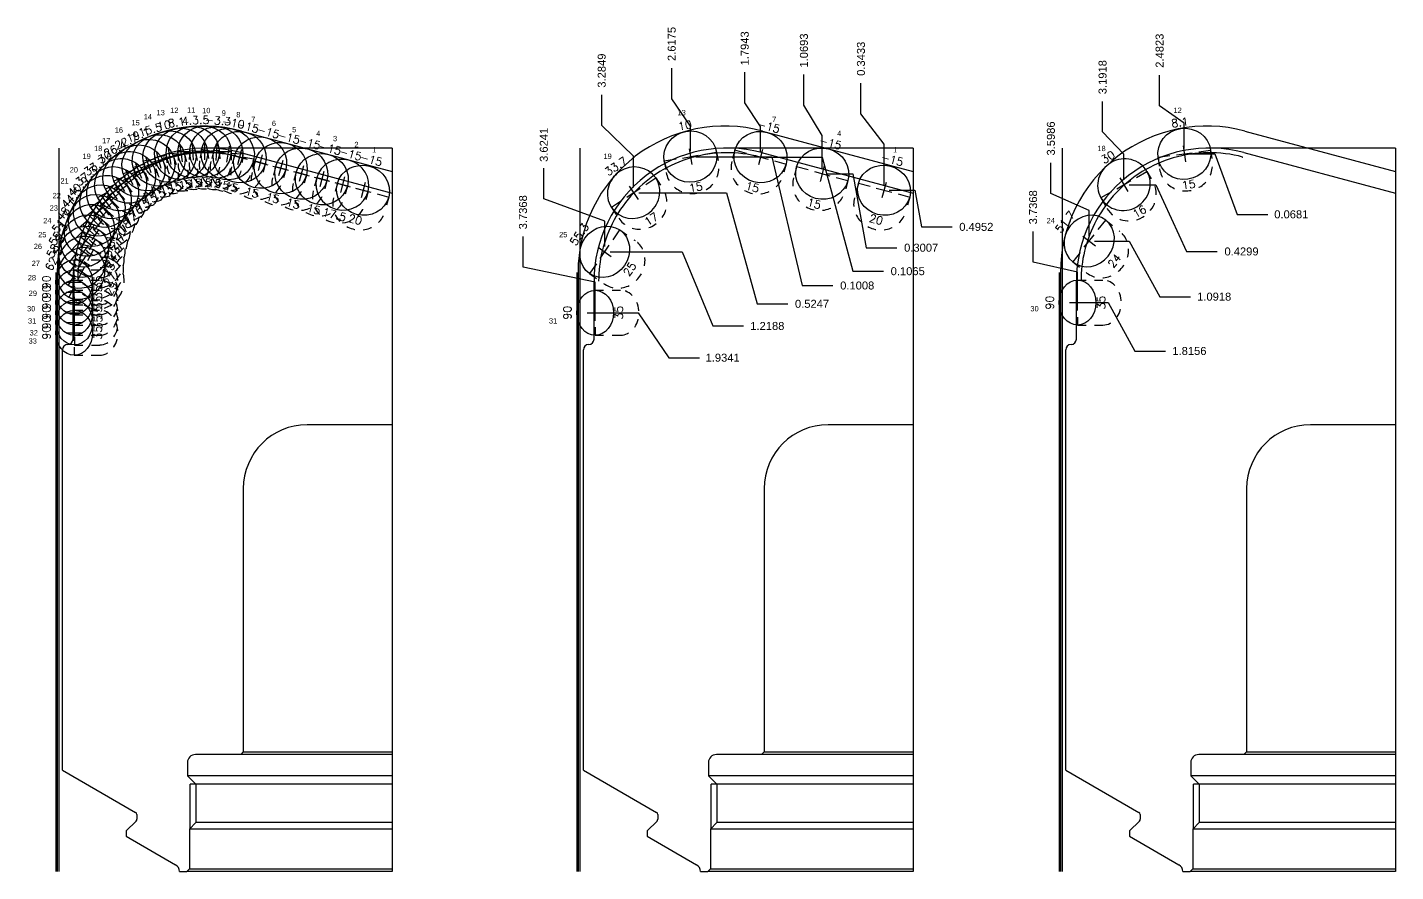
# Model space of a CAD drawing. Header units: inches. Extents: x 104.6 to 187.1, y -21.1 to -6.8.
# Drawn here: x 150.47 to 166.54, y -17.55 to -7.63 of the extents above; entities that cross this region are included whole.
import ezdxf
from ezdxf.enums import TextEntityAlignment as Align

# ---------------------------------------------------------------- set-up
doc = ezdxf.new("R2010")
doc.units = ezdxf.units.IN
doc.header["$MEASUREMENT"] = 0
doc.header["$PDMODE"] = 35
doc.linetypes.add('CENTER2', pattern=[1.125, 0.75, -0.125, 0.125, -0.125])
doc.linetypes.add('HIDDEN2', pattern=[0.1875, 0.125, -0.0625])
doc.layers.get('Defpoints').update_dxf_attribs({"color": 10})
for name, color, linetype, true_color in [('Blade_1', 30, 'Continuous', 0xff7f00), ('Blade_2', 7, 'Continuous', 0xcccc00), ('Blade_3', 7, 'Continuous', 0x00cc00), ('Blade_4', 7, 'Continuous', 0x00cccc), ('Blade_5', 7, 'Continuous', 0x0066cc), ('Blade_6', 7, 'Continuous', 0xc880f5)]:
    doc.layers.add(name, color=color, linetype=linetype, true_color=true_color)
doc.layers.add('CLine', color=5, linetype='CENTER2')
doc.styles.add('RomanS', font='romans')
doc.styles.get("Standard").update_dxf_attribs({"font": 'arial.ttf'})
doc.dimstyles.get("Standard").update_dxf_attribs({"dimtxt": 0.09375, "dimasz": 0.18, "dimexe": 0.18, "dimexo": 0.0625, "dimgap": 0.09, "dimtad": 0, "dimtih": 1, "dimtoh": 1, "dimdec": 4, "dimzin": 0, "dimdsep": 46, "dimtxsty": 'Standard', "dimcen": 0.09, "dimadec": 4, "dimazin": 0, "dimtfac": 1, "dimtdec": 4, "dimtofl": 0, "dimtmove": 0, "dimatfit": 3, "dimfxl": 1, "dimtolj": 1, "dimtzin": 0, "dimarcsym": 0})

# ---------------------------------------------------------------- blocks, each defined once
blk = doc.blocks.new('CMark')
at = {"layer": 'CLine'}
for p, q in [((-0.094, 0), (0.094, 0)), ((0, 0.094), (0, -0.094))]:
    blk.add_line(p, q, dxfattribs=at)
blk = doc.blocks.new('1613@15')
for p, q in [((-0.17, 0), (-0.312, 0)), ((0.171, 0), (0.312, 0))]:
    blk.add_line(p, q)
at = {"color": 8, "linetype": 'HIDDEN2', "ltscale": 0.5}
blk.add_line((-0.312, 0), (-0.312, -0.135), dxfattribs=at)
at = {"color": 8, "linetype": 'HIDDEN2', "ltscale": 0.5, "flags": 128}
blk.add_lwpolyline([(0.312, 0), (0.312, -0.135)], dxfattribs=at)
blk.add_ellipse((0, 0), major_axis=(-0.312, 0), ratio=0.965926, start_param=-3.141592653589793, end_param=3.141592653589793)
at = {"color": 8, "linetype": 'HIDDEN2', "ltscale": 0.5}
blk.add_ellipse((0, -0.135), major_axis=(-0.312, 0), ratio=0.965926, start_param=0, end_param=3.141593, dxfattribs=at)
blk.add_blockref('CMark', (0, 0))
at = {"style": 'RomanS'}
blk.add_text('15', height=0.094, dxfattribs=at).set_placement((0, -0.364), align=Align.MIDDLE_CENTER)
blk.add_attdef('ANG', text='', height=0.094, dxfattribs=at).set_placement((0, 0.298), align=Align.BOTTOM_CENTER)
blk = doc.blocks.new('1613@17')
for p, q in [((-0.17, 0), (-0.313, 0)), ((0.171, 0), (0.312, 0))]:
    blk.add_line(p, q)
at = {"color": 8, "linetype": 'HIDDEN2', "ltscale": 0.5}
blk.add_line((-0.313, 0), (-0.313, -0.152), dxfattribs=at)
at = {"color": 8, "linetype": 'HIDDEN2', "ltscale": 0.5, "flags": 128}
blk.add_lwpolyline([(0.312, 0), (0.312, -0.152)], dxfattribs=at)
blk.add_ellipse((0, 0), major_axis=(-0.312, 0), ratio=0.95632, start_param=3.141593, end_param=9.424778)
at = {"color": 8, "linetype": 'HIDDEN2', "ltscale": 0.5}
blk.add_ellipse((0, -0.152), major_axis=(-0.312, 0), ratio=0.95632, start_param=0, end_param=3.141593, dxfattribs=at)
blk.add_blockref('CMark', (0, 0))
at = {"style": 'RomanS'}
blk.add_text('17', height=0.094, dxfattribs=at).set_placement((0.001, -0.373), align=Align.MIDDLE_CENTER)
blk.add_attdef('ANG', text='', height=0.094, dxfattribs=at).set_placement((0, 0.298), align=Align.BOTTOM_CENTER)
blk = doc.blocks.new('1613@25')
for p, q in [((-0.17, 0), (-0.312, 0)), ((0.171, 0), (0.312, 0))]:
    blk.add_line(p, q)
at = {"color": 8, "linetype": 'HIDDEN2', "ltscale": 0.5}
blk.add_line((-0.312, 0), (-0.312, -0.22), dxfattribs=at)
at = {"color": 8, "linetype": 'HIDDEN2', "ltscale": 0.5, "flags": 128}
blk.add_lwpolyline([(0.312, 0), (0.312, -0.22)], dxfattribs=at)
blk.add_ellipse((0, 0), major_axis=(-0.312, 0), ratio=0.906308, start_param=-3.141592653589793, end_param=3.141592653589793)
at = {"color": 8, "linetype": 'HIDDEN2', "ltscale": 0.5}
blk.add_ellipse((0, -0.22), major_axis=(-0.312, 0), ratio=0.906308, start_param=0, end_param=3.141593, dxfattribs=at)
blk.add_blockref('CMark', (0, 0))
at = {"style": 'RomanS'}
blk.add_text('25', height=0.094, dxfattribs=at).set_placement((0, -0.356), align=Align.MIDDLE_CENTER)
blk.add_attdef('ANG', text='', height=0.094, dxfattribs=at).set_placement((0, 0.287), align=Align.BOTTOM_CENTER)
blk = doc.blocks.new('1313@35')
for p, q in [((-0.17, 0), (-0.265, 0)), ((0.171, 0), (0.264, 0))]:
    blk.add_line(p, q)
at = {"color": 8, "linetype": 'HIDDEN2', "ltscale": 0.5}
blk.add_line((-0.265, 0), (-0.265, -0.298), dxfattribs=at)
at = {"color": 8, "linetype": 'HIDDEN2', "ltscale": 0.5, "flags": 128}
blk.add_lwpolyline([(0.264, 0), (0.264, -0.298)], dxfattribs=at)
blk.add_ellipse((0, 0), major_axis=(0.264, 0), ratio=0.819152)
at = {"color": 8, "linetype": 'HIDDEN2', "ltscale": 0.5}
blk.add_ellipse((0, -0.298), major_axis=(0.264, 0), ratio=0.819152, start_param=3.141593, end_param=6.283185, dxfattribs=at)
blk.add_blockref('CMark', (0, 0))
at = {"style": 'RomanS'}
blk.add_text('35', height=0.094, dxfattribs=at).set_placement((0, -0.279), align=Align.MIDDLE_CENTER)
blk.add_attdef('ANG', text='', height=0.094, dxfattribs=at).set_placement((0, 0.251), align=Align.BOTTOM_CENTER)
blk = doc.blocks.new('1613@18')
for p, q in [((-0.17, 0), (-0.312, 0)), ((0.171, 0), (0.312, 0))]:
    blk.add_line(p, q)
at = {"color": 8, "linetype": 'HIDDEN2', "ltscale": 0.5}
blk.add_line((-0.312, 0), (-0.312, -0.159), dxfattribs=at)
at = {"color": 8, "linetype": 'HIDDEN2', "ltscale": 0.5, "flags": 128}
blk.add_lwpolyline([(0.312, 0), (0.312, -0.159)], dxfattribs=at)
at = {"extrusion": (0, 0, -1)}
blk.add_ellipse((0, 0), major_axis=(-0.312, 0), ratio=0.95104, start_param=-3.141592653589793, end_param=3.141592653589793, dxfattribs=at)
at = {"color": 8, "linetype": 'HIDDEN2', "ltscale": 0.5}
blk.add_ellipse((0, -0.161), major_axis=(0.312, 0), ratio=0.953717, start_param=3.141593, end_param=6.283185, dxfattribs=at)
blk.add_blockref('CMark', (0, 0))
at = {"style": 'RomanS'}
blk.add_text('18', height=0.094, dxfattribs=at).set_placement((0, -0.364), align=Align.MIDDLE_CENTER)
blk.add_attdef('ANG', text='', height=0.094, dxfattribs=at).set_placement((0, 0.298), align=Align.BOTTOM_CENTER)
blk = doc.blocks.new('1613@20')
for p, q in [((-0.17, 0), (-0.312, 0)), ((0.171, 0), (0.312, 0))]:
    blk.add_line(p, q)
at = {"color": 8, "linetype": 'HIDDEN2', "ltscale": 0.5}
blk.add_line((-0.312, 0), (-0.312, -0.178), dxfattribs=at)
at = {"color": 8, "linetype": 'HIDDEN2', "ltscale": 0.5, "flags": 128}
blk.add_lwpolyline([(0.312, 0), (0.312, -0.178)], dxfattribs=at)
blk.add_ellipse((0, 0), major_axis=(-0.312, 0), ratio=0.939693, start_param=-3.141592653589793, end_param=3.141592653589793)
at = {"color": 8, "linetype": 'HIDDEN2', "ltscale": 0.5}
blk.add_ellipse((0, -0.178), major_axis=(-0.312, 0), ratio=0.939693, start_param=0, end_param=3.141593, dxfattribs=at)
blk.add_blockref('CMark', (0, 0))
at = {"style": 'RomanS'}
blk.add_text('20', height=0.094, dxfattribs=at).set_placement((0, -0.356), align=Align.MIDDLE_CENTER)
blk.add_attdef('ANG', text='', height=0.094, dxfattribs=at).set_placement((0, 0.298), align=Align.BOTTOM_CENTER)
blk = doc.blocks.new('1613@23')
for p, q in [((-0.17, 0), (-0.313, 0)), ((0.171, 0), (0.312, 0))]:
    blk.add_line(p, q)
at = {"color": 8, "linetype": 'HIDDEN2', "ltscale": 0.5}
blk.add_line((-0.313, 0), (-0.313, -0.203), dxfattribs=at)
at = {"color": 8, "linetype": 'HIDDEN2', "ltscale": 0.5, "flags": 128}
blk.add_lwpolyline([(0.312, 0), (0.312, -0.203)], dxfattribs=at)
blk.add_ellipse((0, 0), major_axis=(-0.312, 0), ratio=0.920512, start_param=3.141593, end_param=9.424778)
at = {"color": 8, "linetype": 'HIDDEN2', "ltscale": 0.5}
blk.add_ellipse((0, -0.203), major_axis=(-0.312, 0), ratio=0.920512, start_param=0, end_param=3.141593, dxfattribs=at)
blk.add_blockref('CMark', (0, 0))
at = {"style": 'RomanS'}
blk.add_text('23', height=0.094, dxfattribs=at).set_placement((-0.001, -0.379), align=Align.MIDDLE_CENTER)
blk.add_attdef('ANG', text='', height=0.094, dxfattribs=at).set_placement((0, 0.287), align=Align.BOTTOM_CENTER)
blk = doc.blocks.new('1613@24')
for p, q in [((-0.17, 0), (-0.313, 0)), ((0.171, 0), (0.312, 0))]:
    blk.add_line(p, q)
at = {"color": 8, "linetype": 'HIDDEN2', "ltscale": 0.5}
blk.add_line((-0.313, 0), (-0.313, -0.212), dxfattribs=at)
at = {"color": 8, "linetype": 'HIDDEN2', "ltscale": 0.5, "flags": 128}
blk.add_lwpolyline([(0.312, 0), (0.312, -0.212)], dxfattribs=at)
blk.add_ellipse((0, 0), major_axis=(-0.312, 0), ratio=0.913536, start_param=3.141593, end_param=9.424778)
at = {"color": 8, "linetype": 'HIDDEN2', "ltscale": 0.5}
blk.add_ellipse((0, -0.212), major_axis=(-0.312, 0), ratio=0.910656, start_param=0, end_param=3.141593, dxfattribs=at)
blk.add_blockref('CMark', (0, 0))
at = {"style": 'RomanS'}
blk.add_text('24', height=0.094, dxfattribs=at).set_placement((0, -0.376), align=Align.MIDDLE_CENTER)
blk.add_attdef('ANG', text='', height=0.094, dxfattribs=at).set_placement((0, 0.287), align=Align.BOTTOM_CENTER)
blk = doc.blocks.new('1613@17.5')
for p, q in [((-0.17, 0), (-0.312, 0)), ((0.171, 0), (0.312, 0))]:
    blk.add_line(p, q)
at = {"color": 8, "linetype": 'HIDDEN2', "ltscale": 0.5}
blk.add_line((-0.312, 0), (-0.312, -0.159), dxfattribs=at)
at = {"color": 8, "linetype": 'HIDDEN2', "ltscale": 0.5, "flags": 128}
blk.add_lwpolyline([(0.312, 0), (0.312, -0.159)], dxfattribs=at)
at = {"extrusion": (0, 0, -1)}
blk.add_ellipse((0, 0), major_axis=(-0.312, 0), ratio=0.953717, start_param=-3.141592653589793, end_param=3.141592653589793, dxfattribs=at)
at = {"color": 8, "linetype": 'HIDDEN2', "ltscale": 0.5}
blk.add_ellipse((0, -0.159), major_axis=(0.312, 0), ratio=0.953717, start_param=3.141593, end_param=6.283185, dxfattribs=at)
blk.add_blockref('CMark', (0, 0))
at = {"style": 'RomanS'}
blk.add_text('17.5', height=0.094, dxfattribs=at).set_placement((0, -0.364), align=Align.MIDDLE_CENTER)
blk.add_attdef('ANG', text='', height=0.094, dxfattribs=at).set_placement((0, 0.298), align=Align.BOTTOM_CENTER)
blk = doc.blocks.new('1613@16')
for p, q in [((-0.17, 0), (-0.312, 0)), ((0.171, 0), (0.312, 0))]:
    blk.add_line(p, q)
at = {"color": 8, "linetype": 'HIDDEN2', "ltscale": 0.5}
blk.add_line((-0.312, 0), (-0.312, -0.143), dxfattribs=at)
at = {"color": 8, "linetype": 'HIDDEN2', "ltscale": 0.5, "flags": 128}
blk.add_lwpolyline([(0.312, 0), (0.312, -0.143)], dxfattribs=at)
at = {"extrusion": (0, 0, -1)}
blk.add_ellipse((0, 0), major_axis=(-0.312, 0), ratio=0.961248, start_param=-3.141592653589793, end_param=3.141592653589793, dxfattribs=at)
at = {"color": 8, "linetype": 'HIDDEN2', "ltscale": 0.5}
blk.add_ellipse((0, -0.143), major_axis=(0.312, 0), ratio=0.953717, start_param=3.141593, end_param=6.283185, dxfattribs=at)
blk.add_blockref('CMark', (0, 0))
at = {"style": 'RomanS'}
blk.add_text('16', height=0.094, dxfattribs=at).set_placement((0, -0.364), align=Align.MIDDLE_CENTER)
blk.add_attdef('ANG', text='', height=0.094, dxfattribs=at).set_placement((0, 0.298), align=Align.BOTTOM_CENTER)
blk = doc.blocks.new('1613@21')
for p, q in [((-0.17, 0), (-0.313, 0)), ((0.171, 0), (0.312, 0))]:
    blk.add_line(p, q)
at = {"color": 8, "linetype": 'HIDDEN2', "ltscale": 0.5}
blk.add_line((-0.313, 0), (-0.313, -0.186), dxfattribs=at)
at = {"color": 8, "linetype": 'HIDDEN2', "ltscale": 0.5, "flags": 128}
blk.add_lwpolyline([(0.312, 0), (0.312, -0.186)], dxfattribs=at)
blk.add_ellipse((0, 0), major_axis=(-0.312, 0), ratio=0.933568, start_param=3.141593, end_param=9.424778)
at = {"color": 8, "linetype": 'HIDDEN2', "ltscale": 0.5}
blk.add_ellipse((0, -0.186), major_axis=(-0.312, 0), ratio=0.933568, start_param=0, end_param=3.141593, dxfattribs=at)
blk.add_blockref('CMark', (0, 0))
at = {"style": 'RomanS'}
blk.add_text('21', height=0.094, dxfattribs=at).set_placement((0, -0.377), align=Align.MIDDLE_CENTER)
blk.add_attdef('ANG', text='', height=0.094, dxfattribs=at).set_placement((0, 0.298), align=Align.BOTTOM_CENTER)
blk = doc.blocks.new('1613@29')
for p, q in [((-0.17, 0), (-0.313, 0)), ((0.171, 0), (0.312, 0))]:
    blk.add_line(p, q)
at = {"color": 8, "linetype": 'HIDDEN2', "ltscale": 0.5}
blk.add_line((-0.313, 0), (-0.313, -0.252), dxfattribs=at)
at = {"color": 8, "linetype": 'HIDDEN2', "ltscale": 0.5, "flags": 128}
blk.add_lwpolyline([(0.312, 0), (0.312, -0.252)], dxfattribs=at)
blk.add_ellipse((0, 0), major_axis=(-0.312, 0), ratio=0.874624, start_param=3.141593, end_param=9.424778)
at = {"color": 8, "linetype": 'HIDDEN2', "ltscale": 0.5}
blk.add_ellipse((0, -0.252), major_axis=(-0.312, 0), ratio=0.874624, start_param=0, end_param=3.141593, dxfattribs=at)
blk.add_blockref('CMark', (0, 0))
at = {"style": 'RomanS'}
blk.add_text('29', height=0.094, dxfattribs=at).set_placement((0.006, -0.395), align=Align.MIDDLE_CENTER)
blk.add_attdef('ANG', text='', height=0.094, dxfattribs=at).set_placement((0, 0.287), align=Align.BOTTOM_CENTER)
blk = doc.blocks.new('1613@27')
for p, q in [((-0.17, 0), (-0.313, 0)), ((0.171, 0), (0.312, 0))]:
    blk.add_line(p, q)
at = {"color": 8, "linetype": 'HIDDEN2', "ltscale": 0.5}
blk.add_line((-0.313, 0), (-0.313, -0.236), dxfattribs=at)
at = {"color": 8, "linetype": 'HIDDEN2', "ltscale": 0.5, "flags": 128}
blk.add_lwpolyline([(0.312, 0), (0.312, -0.236)], dxfattribs=at)
blk.add_ellipse((0, 0), major_axis=(-0.312, 0), ratio=0.891008, start_param=3.141593, end_param=9.424778)
at = {"color": 8, "linetype": 'HIDDEN2', "ltscale": 0.5}
blk.add_ellipse((0, -0.236), major_axis=(-0.312, 0), ratio=0.891008, start_param=0, end_param=3.141593, dxfattribs=at)
blk.add_blockref('CMark', (0, 0))
at = {"style": 'RomanS'}
blk.add_text('27', height=0.094, dxfattribs=at).set_placement((0.003, -0.384), align=Align.MIDDLE_CENTER)
blk.add_attdef('ANG', text='', height=0.094, dxfattribs=at).set_placement((0, 0.287), align=Align.BOTTOM_CENTER)
blk = doc.blocks.new('*D185')
at = {"layer": 'Blade_1', "color": 0, "lineweight": -2, "transparency": 16777216}
for p, q in [((160.263, -8.643), (160.263, -8.283)), ((160.534, -9.003), (160.263, -8.643)), ((160.534, -9.48), (160.534, -9.003))]:
    blk.add_line(p, q, dxfattribs=at)
at = {"layer": 'Defpoints', "color": 0, "transparency": 16777216}
for p in [(160.263, -8.283), (160.877, -9.047), (160.534, -9.542)]:
    blk.add_point(p, dxfattribs=at)
at = {"layer": 'Blade_1', "color": 0, "transparency": 16777216, "insert": (160.263, -7.998), "char_height": 0.0938, "attachment_point": 5, "rotation": 90}
blk.add_mtext('\\A1;0.3433', dxfattribs=at)
blk = doc.blocks.new('*D186')
at = {"layer": 'Blade_1', "color": 0, "lineweight": -2, "transparency": 16777216}
for p, q in [((159.593, -8.541), (159.593, -8.181)), ((159.808, -8.901), (159.593, -8.541)), ((159.808, -9.285), (159.808, -8.901))]:
    blk.add_line(p, q, dxfattribs=at)
at = {"layer": 'Defpoints', "color": 0, "transparency": 16777216}
for p in [(159.593, -8.181), (160.877, -9.047), (159.808, -9.348)]:
    blk.add_point(p, dxfattribs=at)
at = {"layer": 'Blade_1', "color": 0, "transparency": 16777216, "insert": (159.593, -7.901), "char_height": 0.0938, "attachment_point": 5, "rotation": 90}
blk.add_mtext('\\A1;1.0693', dxfattribs=at)
blk = doc.blocks.new('*D187')
at = {"layer": 'Blade_1', "color": 0, "lineweight": -2, "transparency": 16777216}
for p, q in [((158.898, -8.516), (158.898, -8.156)), ((159.083, -8.793), (158.898, -8.516)), ((159.083, -9.091), (159.083, -8.793))]:
    blk.add_line(p, q, dxfattribs=at)
at = {"layer": 'Defpoints', "color": 0, "transparency": 16777216}
for p in [(158.898, -8.156), (159.083, -9.153), (160.877, -9.047)]:
    blk.add_point(p, dxfattribs=at)
at = {"layer": 'Blade_1', "color": 0, "transparency": 16777216, "insert": (158.898, -7.876), "char_height": 0.0938, "attachment_point": 5, "rotation": 90}
blk.add_mtext('\\A1;1.7943', dxfattribs=at)
blk = doc.blocks.new('*D188')
at = {"layer": 'Blade_1', "color": 0, "lineweight": -2, "transparency": 16777216}
for p, q in [((158.04, -8.47), (158.04, -8.11)), ((158.26, -8.788), (158.04, -8.47)), ((158.26, -9.085), (158.26, -8.788))]:
    blk.add_line(p, q, dxfattribs=at)
at = {"layer": 'Defpoints', "color": 0, "transparency": 16777216}
for p in [(158.04, -8.11), (158.26, -9.148), (160.877, -9.047)]:
    blk.add_point(p, dxfattribs=at)
at = {"layer": 'Blade_1', "color": 0, "transparency": 16777216, "insert": (158.04, -7.824), "char_height": 0.0938, "attachment_point": 5, "rotation": 90}
blk.add_mtext('\\A1;2.6175', dxfattribs=at)
blk = doc.blocks.new('*D189')
at = {"layer": 'Blade_1', "color": 0, "lineweight": -2, "transparency": 16777216}
for p, q in [((157.218, -8.781), (157.218, -8.421)), ((157.592, -9.141), (157.218, -8.781)), ((157.592, -9.509), (157.592, -9.141))]:
    blk.add_line(p, q, dxfattribs=at)
at = {"layer": 'Defpoints', "color": 0, "transparency": 16777216}
for p in [(157.218, -8.421), (160.877, -9.047), (157.592, -9.572)]:
    blk.add_point(p, dxfattribs=at)
at = {"layer": 'Blade_1', "color": 0, "transparency": 16777216, "insert": (157.218, -8.137), "char_height": 0.0938, "attachment_point": 5, "rotation": 90}
blk.add_mtext('\\A1;3.2849', dxfattribs=at)
blk = doc.blocks.new('*D190')
at = {"layer": 'Blade_1', "color": 0, "lineweight": -2, "transparency": 16777216}
for p, q in [((156.538, -9.644), (156.538, -9.284)), ((157.253, -9.906), (156.538, -9.644)), ((157.253, -10.203), (157.253, -9.906))]:
    blk.add_line(p, q, dxfattribs=at)
at = {"layer": 'Defpoints', "color": 0, "transparency": 16777216}
for p in [(160.877, -9.047), (156.538, -9.284), (157.253, -10.266)]:
    blk.add_point(p, dxfattribs=at)
at = {"layer": 'Blade_1', "color": 0, "transparency": 16777216, "insert": (156.538, -9.009), "char_height": 0.0938, "attachment_point": 5, "rotation": 90}
blk.add_mtext('\\A1;3.6241', dxfattribs=at)
blk = doc.blocks.new('*D191')
at = {"layer": 'Blade_1', "color": 0, "lineweight": -2, "transparency": 16777216}
for p, q in [((156.293, -10.446), (156.293, -10.086)), ((157.14, -10.621), (156.293, -10.446)), ((157.14, -10.919), (157.14, -10.621))]:
    blk.add_line(p, q, dxfattribs=at)
at = {"layer": 'Defpoints', "color": 0, "transparency": 16777216}
for p in [(160.877, -9.047), (156.293, -10.086), (157.14, -10.981)]:
    blk.add_point(p, dxfattribs=at)
at = {"layer": 'Blade_1', "color": 0, "transparency": 16777216, "insert": (156.293, -9.801), "char_height": 0.0938, "attachment_point": 5, "rotation": 90}
blk.add_mtext('\\A1;3.7368', dxfattribs=at)
blk = doc.blocks.new('*D192')
at = {"layer": 'Blade_1', "color": 0, "lineweight": -2, "transparency": 16777216}
for p, q in [((160.596, -9.542), (160.894, -9.542)), ((160.894, -9.542), (160.974, -9.973)), ((160.974, -9.973), (161.334, -9.973))]:
    blk.add_line(p, q, dxfattribs=at)
at = {"layer": 'Defpoints', "color": 0, "transparency": 16777216}
for p in [(160.877, -9.047), (160.534, -9.542), (161.334, -9.973)]:
    blk.add_point(p, dxfattribs=at)
at = {"layer": 'Blade_1', "color": 0, "transparency": 16777216, "insert": (161.618, -9.973), "char_height": 0.0938, "attachment_point": 5}
blk.add_mtext('\\A1;0.4952', dxfattribs=at)
blk = doc.blocks.new('*D193')
at = {"layer": 'Blade_1', "color": 0, "lineweight": -2, "transparency": 16777216}
for p, q in [((159.87, -9.348), (160.168, -9.348)), ((160.168, -9.348), (160.325, -10.218)), ((160.325, -10.218), (160.685, -10.218))]:
    blk.add_line(p, q, dxfattribs=at)
at = {"layer": 'Defpoints', "color": 0, "transparency": 16777216}
for p in [(160.877, -9.047), (159.808, -9.348), (160.685, -10.218)]:
    blk.add_point(p, dxfattribs=at)
at = {"layer": 'Blade_1', "color": 0, "transparency": 16777216, "insert": (160.97, -10.218), "char_height": 0.0938, "attachment_point": 5}
blk.add_mtext('\\A1;0.3007', dxfattribs=at)
blk = doc.blocks.new('*D194')
at = {"layer": 'Blade_1', "color": 0, "lineweight": -2, "transparency": 16777216}
for p, q in [((159.145, -9.153), (159.807, -9.153)), ((159.807, -9.153), (160.167, -10.494)), ((160.167, -10.494), (160.527, -10.494))]:
    blk.add_line(p, q, dxfattribs=at)
at = {"layer": 'Defpoints', "color": 0, "transparency": 16777216}
for p in [(159.083, -9.153), (160.877, -9.047), (160.527, -10.494)]:
    blk.add_point(p, dxfattribs=at)
at = {"layer": 'Blade_1', "color": 0, "transparency": 16777216, "insert": (160.812, -10.494), "char_height": 0.0938, "attachment_point": 5}
blk.add_mtext('\\A1;0.1065', dxfattribs=at)
blk = doc.blocks.new('*D195')
at = {"layer": 'Blade_1', "color": 0, "lineweight": -2, "transparency": 16777216}
for p, q in [((158.322, -9.148), (159.214, -9.148)), ((159.214, -9.148), (159.574, -10.662)), ((159.574, -10.662), (159.934, -10.662))]:
    blk.add_line(p, q, dxfattribs=at)
at = {"layer": 'Defpoints', "color": 0, "transparency": 16777216}
for p in [(158.26, -9.148), (160.877, -9.047), (159.934, -10.662)]:
    blk.add_point(p, dxfattribs=at)
at = {"layer": 'Blade_1', "color": 0, "transparency": 16777216, "insert": (160.219, -10.662), "char_height": 0.0938, "attachment_point": 5}
blk.add_mtext('\\A1;0.1008', dxfattribs=at)
blk = doc.blocks.new('*D196')
at = {"layer": 'Blade_1', "color": 0, "lineweight": -2, "transparency": 16777216}
for p, q in [((157.655, -9.572), (158.683, -9.572)), ((158.683, -9.572), (159.043, -10.877)), ((159.043, -10.877), (159.403, -10.877))]:
    blk.add_line(p, q, dxfattribs=at)
at = {"layer": 'Defpoints', "color": 0, "transparency": 16777216}
for p in [(160.877, -9.047), (157.592, -9.572), (159.403, -10.877)]:
    blk.add_point(p, dxfattribs=at)
at = {"layer": 'Blade_1', "color": 0, "transparency": 16777216, "insert": (159.688, -10.877), "char_height": 0.0938, "attachment_point": 5}
blk.add_mtext('\\A1;0.5247', dxfattribs=at)
blk = doc.blocks.new('*D197')
at = {"layer": 'Blade_1', "color": 0, "lineweight": -2, "transparency": 16777216}
for p, q in [((157.315, -10.266), (158.162, -10.266)), ((158.162, -10.266), (158.522, -11.137)), ((158.522, -11.137), (158.882, -11.137))]:
    blk.add_line(p, q, dxfattribs=at)
at = {"layer": 'Defpoints', "color": 0, "transparency": 16777216}
for p in [(160.877, -9.047), (157.253, -10.266), (158.882, -11.137)]:
    blk.add_point(p, dxfattribs=at)
at = {"layer": 'Blade_1', "color": 0, "transparency": 16777216, "insert": (159.163, -11.137), "char_height": 0.0938, "attachment_point": 5}
blk.add_mtext('\\A1;1.2188', dxfattribs=at)
blk = doc.blocks.new('*D198')
at = {"layer": 'Blade_1', "color": 0, "lineweight": -2, "transparency": 16777216}
for p, q in [((157.203, -10.981), (157.647, -10.981)), ((157.647, -10.981), (158.007, -11.51)), ((158.007, -11.51), (158.367, -11.51))]:
    blk.add_line(p, q, dxfattribs=at)
at = {"layer": 'Defpoints', "color": 0, "transparency": 16777216}
for p in [(160.877, -9.047), (157.14, -10.981), (158.367, -11.51)]:
    blk.add_point(p, dxfattribs=at)
at = {"layer": 'Blade_1', "color": 0, "transparency": 16777216, "insert": (158.638, -11.51), "char_height": 0.0938, "attachment_point": 5}
blk.add_mtext('\\A1;1.9341', dxfattribs=at)
blk = doc.blocks.new('*D208')
at = {"layer": 'Blade_2', "color": 0, "lineweight": -2, "transparency": 16777216}
for p, q in [((163.771, -8.549), (163.771, -8.189)), ((164.061, -8.755), (163.771, -8.549)), ((164.061, -9.053), (164.061, -8.755))]:
    blk.add_line(p, q, dxfattribs=at)
at = {"layer": 'Defpoints', "color": 0, "transparency": 16777216}
for p in [(163.771, -8.189), (164.061, -9.115), (166.543, -9.047)]:
    blk.add_point(p, dxfattribs=at)
at = {"layer": 'Blade_2', "color": 0, "transparency": 16777216, "insert": (163.771, -7.903), "char_height": 0.0938, "attachment_point": 5, "rotation": 90}
blk.add_mtext('\\A1;2.4823', dxfattribs=at)
blk = doc.blocks.new('*D209')
at = {"layer": 'Blade_2', "color": 0, "lineweight": -2, "transparency": 16777216}
for p, q in [((163.101, -8.858), (163.101, -8.498)), ((163.352, -9.117), (163.101, -8.858)), ((163.352, -9.414), (163.352, -9.117))]:
    blk.add_line(p, q, dxfattribs=at)
at = {"layer": 'Defpoints', "color": 0, "transparency": 16777216}
for p in [(163.101, -8.498), (166.543, -9.047), (163.352, -9.477)]:
    blk.add_point(p, dxfattribs=at)
at = {"layer": 'Blade_2', "color": 0, "transparency": 16777216, "insert": (163.101, -8.214), "char_height": 0.0938, "attachment_point": 5, "rotation": 90}
blk.add_mtext('\\A1;3.1918', dxfattribs=at)
blk = doc.blocks.new('*D210')
at = {"layer": 'Blade_2', "color": 0, "lineweight": -2, "transparency": 16777216}
for p, q in [((162.494, -9.579), (162.494, -9.219)), ((162.945, -9.779), (162.494, -9.579)), ((162.945, -10.076), (162.945, -9.779))]:
    blk.add_line(p, q, dxfattribs=at)
at = {"layer": 'Defpoints', "color": 0, "transparency": 16777216}
for p in [(166.543, -9.047), (162.494, -9.219), (162.945, -10.139)]:
    blk.add_point(p, dxfattribs=at)
at = {"layer": 'Blade_2', "color": 0, "transparency": 16777216, "insert": (162.494, -8.934), "char_height": 0.0938, "attachment_point": 5, "rotation": 90}
blk.add_mtext('\\A1;3.5986', dxfattribs=at)
blk = doc.blocks.new('*D211')
at = {"layer": 'Blade_2', "color": 0, "lineweight": -2, "transparency": 16777216}
for p, q in [((162.285, -10.388), (162.285, -10.028)), ((162.807, -10.503), (162.285, -10.388)), ((162.807, -10.8), (162.807, -10.503))]:
    blk.add_line(p, q, dxfattribs=at)
at = {"layer": 'Defpoints', "color": 0, "transparency": 16777216}
for p in [(166.543, -9.047), (162.285, -10.028), (162.807, -10.863)]:
    blk.add_point(p, dxfattribs=at)
at = {"layer": 'Blade_2', "color": 0, "transparency": 16777216, "insert": (162.285, -9.743), "char_height": 0.0938, "attachment_point": 5, "rotation": 90}
blk.add_mtext('\\A1;3.7368', dxfattribs=at)
blk = doc.blocks.new('*D212')
at = {"layer": 'Blade_2', "color": 0, "lineweight": -2, "transparency": 16777216}
for p, q in [((164.124, -9.115), (164.421, -9.115)), ((164.421, -9.115), (164.682, -9.826)), ((164.682, -9.826), (165.042, -9.826))]:
    blk.add_line(p, q, dxfattribs=at)
at = {"layer": 'Defpoints', "color": 0, "transparency": 16777216}
for p in [(164.061, -9.115), (166.543, -9.047), (165.042, -9.826)]:
    blk.add_point(p, dxfattribs=at)
at = {"layer": 'Blade_2', "color": 0, "transparency": 16777216, "insert": (165.318, -9.826), "char_height": 0.0938, "attachment_point": 5}
blk.add_mtext('\\A1;0.0681', dxfattribs=at)
blk = doc.blocks.new('*D213')
at = {"layer": 'Blade_2', "color": 0, "lineweight": -2, "transparency": 16777216}
for p, q in [((163.414, -9.477), (163.728, -9.477)), ((163.728, -9.477), (164.088, -10.262)), ((164.088, -10.262), (164.448, -10.262))]:
    blk.add_line(p, q, dxfattribs=at)
at = {"layer": 'Defpoints', "color": 0, "transparency": 16777216}
for p in [(166.543, -9.047), (163.352, -9.477), (164.448, -10.262)]:
    blk.add_point(p, dxfattribs=at)
at = {"layer": 'Blade_2', "color": 0, "transparency": 16777216, "insert": (164.733, -10.262), "char_height": 0.0938, "attachment_point": 5}
blk.add_mtext('\\A1;0.4299', dxfattribs=at)
blk = doc.blocks.new('*D214')
at = {"layer": 'Blade_2', "color": 0, "lineweight": -2, "transparency": 16777216}
for p, q in [((163.007, -10.139), (163.412, -10.139)), ((163.412, -10.139), (163.772, -10.793)), ((163.772, -10.793), (164.132, -10.793))]:
    blk.add_line(p, q, dxfattribs=at)
at = {"layer": 'Defpoints', "color": 0, "transparency": 16777216}
for p in [(166.543, -9.047), (162.945, -10.139), (164.132, -10.793)]:
    blk.add_point(p, dxfattribs=at)
at = {"layer": 'Blade_2', "color": 0, "transparency": 16777216, "insert": (164.412, -10.793), "char_height": 0.0938, "attachment_point": 5}
blk.add_mtext('\\A1;1.0918', dxfattribs=at)
blk = doc.blocks.new('*D215')
at = {"layer": 'Blade_2', "color": 0, "lineweight": -2, "transparency": 16777216}
for p, q in [((162.869, -10.863), (163.167, -10.863)), ((163.167, -10.863), (163.481, -11.431)), ((163.481, -11.431), (163.841, -11.431))]:
    blk.add_line(p, q, dxfattribs=at)
at = {"layer": 'Defpoints', "color": 0, "transparency": 16777216}
for p in [(166.543, -9.047), (162.807, -10.863), (163.841, -11.431)]:
    blk.add_point(p, dxfattribs=at)
at = {"layer": 'Blade_2', "color": 0, "transparency": 16777216, "insert": (164.121, -11.431), "char_height": 0.0938, "attachment_point": 5}
blk.add_mtext('\\A1;1.8156', dxfattribs=at)

msp = doc.modelspace()

# ---------------------------------------------------------------- linework, layer by layer
at = {"color": 5}
for p, q in [((152.98543, -8.8468), (154.75776, -9.32169)), ((159.10465, -8.8468), (160.87698, -9.32169)), ((164.77101, -8.8468), (166.54334, -9.32169)), ((150.80426, -10.50819), (150.80426, -17.54696)), ((150.82026, -10.50819), (150.82026, -17.54696)), ((156.92348, -10.50819), (156.92348, -17.54696)), ((156.93948, -10.50819), (156.93948, -17.54696)), ((162.58984, -10.50819), (162.58984, -17.54696)), ((162.60584, -10.50819), (162.60584, -17.54696))]:
    msp.add_line(p, q, dxfattribs=at)
for p, q in [((150.84026, -9.04696), (150.84026, -17.54696)), ((154.75776, -9.04696), (152.57026, -9.04696)), ((152.97467, -9.1002), (154.75776, -9.57798)), ((154.75776, -9.04696), (154.75776, -17.54696)), ((156.95948, -9.04696), (156.95948, -17.54696)), ((160.87698, -9.04696), (158.68948, -9.04696)), ((159.09389, -9.1002), (160.87698, -9.57798)), ((160.87698, -9.04696), (160.87698, -17.54696)), ((162.62584, -9.04696), (162.62584, -17.54696)), ((166.54334, -9.04696), (164.35584, -9.04696)), ((164.76024, -9.1002), (166.54334, -9.57798)), ((166.54334, -9.04696), (166.54334, -17.54696)), ((151.00776, -11.29178), (151.00776, -10.60946)), ((157.12698, -11.29178), (157.12698, -10.60946)), ((162.79334, -11.29178), (162.79334, -10.60946)), ((150.88276, -16.35428), (150.88276, -11.41678)), ((157.00198, -16.35428), (157.00198, -11.41678)), ((162.66834, -16.35428), (162.66834, -11.41678)), ((154.75776, -12.29696), (153.75776, -12.29696)), ((160.87698, -12.29696), (159.87698, -12.29696)), ((166.54334, -12.29696), (165.54334, -12.29696)), ((153.00776, -13.04696), (153.00776, -16.14071)), ((159.12698, -13.04696), (159.12698, -16.14071)), ((164.79334, -13.04696), (164.79334, -16.14071)), ((152.97651, -16.17196), (152.44526, -16.17196)), ((153.00776, -16.14071), (152.97651, -16.17196)), ((154.75776, -16.17196), (152.97651, -16.17196)), ((153.00776, -16.14071), (154.75776, -16.14071)), ((159.09573, -16.17196), (158.56448, -16.17196)), ((159.12698, -16.14071), (159.09573, -16.17196)), ((160.87698, -16.17196), (159.09573, -16.17196)), ((159.12698, -16.14071), (160.87698, -16.14071)), ((164.76209, -16.17196), (164.23084, -16.17196)), ((164.79334, -16.14071), (164.76209, -16.17196)), ((166.54334, -16.17196), (164.76209, -16.17196)), ((164.79334, -16.14071), (166.54334, -16.14071)), ((150.88276, -16.35428), (151.74214, -16.85044)), ((152.35151, -16.26571), (152.35151, -16.42196)), ((157.00198, -16.35428), (157.86136, -16.85044)), ((158.47073, -16.26571), (158.47073, -16.42196)), ((162.66834, -16.35428), (163.52771, -16.85044)), ((164.13709, -16.26571), (164.13709, -16.42196)), ((154.75776, -16.42196), (152.35151, -16.42196)), ((152.35151, -16.42196), (152.45041, -16.52086)), ((152.45041, -16.52086), (152.38276, -16.52086)), ((152.38276, -17.03876), (152.38276, -16.52086)), ((154.75776, -16.52086), (152.45041, -16.52086)), ((152.45041, -16.52086), (152.45041, -16.97111)), ((160.87698, -16.42196), (158.47073, -16.42196)), ((158.47073, -16.42196), (158.56963, -16.52086)), ((158.56963, -16.52086), (158.50198, -16.52086)), ((158.50198, -17.03876), (158.50198, -16.52086)), ((160.87698, -16.52086), (158.56963, -16.52086)), ((158.56963, -16.52086), (158.56963, -16.97111)), ((166.54334, -16.42196), (164.13709, -16.42196)), ((164.13709, -16.42196), (164.23599, -16.52086)), ((164.23599, -16.52086), (164.16834, -16.52086)), ((164.16834, -17.03876), (164.16834, -16.52086)), ((166.54334, -16.52086), (164.23599, -16.52086)), ((164.23599, -16.52086), (164.23599, -16.97111)), ((151.74861, -16.95364), (151.63276, -17.06949)), ((151.75776, -16.8775), (151.75776, -16.93154)), ((152.45041, -16.97111), (152.37456, -17.04696)), ((154.75776, -16.97111), (152.45041, -16.97111)), ((157.86783, -16.95364), (157.75198, -17.06949)), ((157.87698, -16.8775), (157.87698, -16.93154)), ((158.56963, -16.97111), (158.49378, -17.04696)), ((160.87698, -16.97111), (158.56963, -16.97111)), ((163.53419, -16.95364), (163.41834, -17.06949)), ((163.54334, -16.8775), (163.54334, -16.93154)), ((164.23599, -16.97111), (164.16014, -17.04696)), ((166.54334, -16.97111), (164.23599, -16.97111)), ((151.63276, -17.06949), (151.63276, -17.13199)), ((151.63276, -17.13199), (152.21089, -17.46577)), ((154.75776, -17.04696), (152.37456, -17.04696)), ((152.37456, -17.04696), (152.37456, -17.51571)), ((157.75198, -17.06949), (157.75198, -17.13199)), ((157.75198, -17.13199), (158.33011, -17.46577)), ((160.87698, -17.04696), (158.49378, -17.04696)), ((158.49378, -17.04696), (158.49378, -17.51571)), ((163.41834, -17.06949), (163.41834, -17.13199)), ((163.41834, -17.13199), (163.99646, -17.46577)), ((166.54334, -17.04696), (164.16014, -17.04696)), ((164.16014, -17.04696), (164.16014, -17.51571)), ((152.37456, -17.51571), (152.34331, -17.54696)), ((152.37456, -17.51571), (154.75776, -17.51571)), ((158.49378, -17.51571), (158.46253, -17.54696)), ((158.49378, -17.51571), (160.87698, -17.51571)), ((164.16014, -17.51571), (164.12889, -17.54696)), ((164.16014, -17.51571), (166.54334, -17.51571)), ((152.25776, -17.54696), (152.34331, -17.54696)), ((154.75776, -17.54696), (152.34331, -17.54696)), ((158.37698, -17.54696), (158.46253, -17.54696)), ((160.87698, -17.54696), (158.46253, -17.54696)), ((164.04334, -17.54696), (164.12889, -17.54696)), ((166.54334, -17.54696), (164.12889, -17.54696))]:
    msp.add_line(p, q)
at = {"color": 1}
for p, q in [((152.96061, -9.15265), (152.96351, -9.15343)), ((159.07984, -9.15265), (159.08273, -9.15343)), ((164.74619, -9.15265), (164.74909, -9.15343))]:
    msp.add_line(p, q, dxfattribs=at)
at = {"color": 5}
for centre in [(152.54026, -10.50819), (158.65948, -10.50819), (164.32584, -10.50819)]:
    msp.add_arc(centre, 1.72, 75, 180, dxfattribs=at)
for centre, radius, start, end in [((152.57026, -10.60946), 1.5625, 75, 180), ((158.68948, -10.60946), 1.5625, 75, 180), ((164.35584, -10.60946), 1.5625, 75, 180), ((150.94526, -11.41678), 0.0625, 90, 180), ((150.94526, -11.29178), 0.0625, 270, 0), ((157.06448, -11.41678), 0.0625, 90, 180), ((157.06448, -11.29178), 0.0625, 270, 0), ((162.73084, -11.41678), 0.0625, 90, 180), ((162.73084, -11.29178), 0.0625, 270, 0), ((153.75776, -13.04696), 0.75, 90, 180), ((159.87698, -13.04696), 0.75, 90, 180), ((165.54334, -13.04696), 0.75, 90, 180), ((152.44526, -16.26571), 0.09375, 90, 180), ((158.56448, -16.26571), 0.09375, 90, 180), ((164.23084, -16.26571), 0.09375, 90, 180), ((151.72651, -16.8775), 0.03125, 0, 60), ((157.84573, -16.8775), 0.03125, 0, 60), ((163.51209, -16.8775), 0.03125, 0, 60), ((151.72651, -16.93154), 0.03125, 315, 0), ((157.84573, -16.93154), 0.03125, 315, 0), ((163.51209, -16.93154), 0.03125, 315, 0), ((152.16401, -17.54696), 0.09375, 0, 60), ((158.28323, -17.54696), 0.09375, 0, 60), ((163.94959, -17.54696), 0.09375, 0, 60)]:
    msp.add_arc(centre, radius, start, end)
at = {"color": 1}
for centre, start, end in [((152.57026, -10.60946), 75, 106.391893), ((158.68948, -10.60946), 75, 106.391893), ((164.35584, -10.60946), 75, 106.391893), ((152.57026, -10.60946), 106.391893, 136.598053), ((158.68948, -10.60946), 106.391893, 136.598053), ((164.35584, -10.60946), 106.391893, 136.598053), ((152.57026, -10.60946), 136.598053, 166.546145), ((158.68948, -10.60946), 136.598053, 166.546145), ((164.35584, -10.60946), 136.598053, 166.546145), ((152.57026, -10.60946), 166.546145, 180), ((158.68948, -10.60946), 166.546145, 180), ((164.35584, -10.60946), 166.546145, 180)]:
    msp.add_arc(centre, 1.5082, start, end, dxfattribs=at)

# ---------------------------------------------------------------- block references
at = {"layer": 'Blade_1'}
for name, p, rotation, values in [('1613@15', (152.14028, -9.14775), 10, {'ANG': '10'}), ('1613@15', (152.96351, -9.15343), 345, {'ANG': '-15'}), ('1613@15', (158.25951, -9.14775), 10, {'ANG': '10'}), ('1613@15', (159.08273, -9.15343), 345, {'ANG': '-15'}), ('1613@15', (153.68845, -9.34767), 345, {'ANG': '-15'}), ('1613@15', (159.80767, -9.34767), 345, {'ANG': '-15'}), ('1613@17', (151.47288, -9.57165), 33.7, {'ANG': '33.7'}), ('1613@20', (154.41446, -9.54221), 345, {'ANG': '-15'}), ('1613@17', (157.59211, -9.57165), 33.7, {'ANG': '33.7'}), ('1613@20', (160.53368, -9.54221), 345, {'ANG': '-15'}), ('1613@25', (151.13362, -10.26578), 55.29999999999999, {'ANG': '55.3'}), ('1613@25', (157.25285, -10.26578), 55.29999999999999, {'ANG': '55.3'}), ('1313@35', (151.02092, -10.98104), 90, {'ANG': '90'}), ('1313@35', (157.14015, -10.98104), 90, {'ANG': '90'})]:
    msp.add_blockref(name, p, dxfattribs=dict(at, rotation=rotation)).add_auto_attribs(values)
at = {"layer": 'Blade_2'}
for name, p, rotation, values in [('1613@15', (152.27544, -9.11501), 8.100000000000001, {'ANG': '8.1'}), ('1613@15', (164.06102, -9.11501), 8.100000000000001, {'ANG': '8.1'}), ('1613@16', (151.56598, -9.47686), 29.99999999999999, {'ANG': '30'}), ('1613@16', (163.35156, -9.47686), 29.99999999999999, {'ANG': '30'}), ('1613@24', (151.15912, -10.1388), 51.7, {'ANG': '51.7'}), ('1613@24', (162.9447, -10.1388), 51.7, {'ANG': '51.7'}), ('1313@35', (151.02092, -10.86254), 90, {'ANG': '90'}), ('1313@35', (162.8065, -10.86254), 90, {'ANG': '90'})]:
    msp.add_blockref(name, p, dxfattribs=dict(at, rotation=rotation)).add_auto_attribs(values)
at = {"layer": 'Blade_3'}
for name, p, rotation, values in [('1613@15', (152.69018, -9.09791), 356.7, {'ANG': '-3.3'}), ('1613@15', (151.89212, -9.24698), 19.1, {'ANG': '19.1'}), ('1613@15', (153.4468, -9.28292), 345, {'ANG': '-15'}), ('1613@17.5', (154.17174, -9.47717), 345, {'ANG': '-15'}), ('1613@20', (151.31527, -9.78134), 40.9, {'ANG': '40.9'}), ('1613@29', (151.10239, -10.51982), 62.50000000000001, {'ANG': '62.5'}), ('1313@35', (151.02092, -11.21591), 90, {'ANG': '90'})]:
    msp.add_blockref(name, p, dxfattribs=dict(at, rotation=rotation)).add_auto_attribs(values)
at = {"layer": 'Blade_4'}
for name, p, rotation, values in [('1613@15', (152.01374, -9.19152), 15.5, {'ANG': '15.5'}), ('1613@15', (152.82555, -9.11905), 350.0000000000001, {'ANG': '-10'}), ('1613@18', (151.38974, -9.67344), 37.3, {'ANG': '37.3'}), ('1613@27', (151.1113, -10.38891), 58.8, {'ANG': '58.8'}), ('1313@35', (151.02266, -11.09549), 90, {'ANG': '90'})]:
    msp.add_blockref(name, p, dxfattribs=dict(at, rotation=rotation)).add_auto_attribs(values)
at = {"layer": 'Blade_5'}
for name, p, rotation, values in [('1613@15', (152.41309, -9.09574), 4.300000000000001, {'ANG': '4.3'}), ('1613@15', (153.20515, -9.21818), 345, {'ANG': '-15'}), ('1613@15', (151.66734, -9.39083), 26.4, {'ANG': '26.4'}), ('1613@15', (153.93009, -9.41242), 345, {'ANG': '-15'}), ('1613@23', (151.19994, -10.01481), 48.10000000000001, {'ANG': '48.1'}), ('1313@35', (151.02092, -10.73944), 90, {'ANG': '90'})]:
    msp.add_blockref(name, p, dxfattribs=dict(at, rotation=rotation)).add_auto_attribs(values)
at = {"layer": 'Blade_6'}
for name, p, rotation, values in [('1613@15', (152.5518, -9.09004), 0.5, {'ANG': '.5'}), ('1613@15', (151.77617, -9.31372), 22.7, {'ANG': '22.7'}), ('1613@21', (151.25242, -9.89608), 44.5, {'ANG': '44.5'}), ('1313@35', (151.02092, -10.62363), 90, {'ANG': '90'})]:
    msp.add_blockref(name, p, dxfattribs=dict(at, rotation=rotation)).add_auto_attribs(values)

# ---------------------------------------------------------------- texts
at = {"layer": 'Blade_1', "char_height": 0.0625, "attachment_point": 1}
for s, insert in [('13', (151.9889, -8.59905)), ('13', (158.10812, -8.59905)), ('7', (153.09979, -8.67979)), ('7', (159.21901, -8.67979)), ('4', (153.8642, -8.84446)), ('4', (159.98342, -8.84446)), ('19', (151.11915, -9.11195)), ('1', (154.52056, -9.03612)), ('19', (157.23837, -9.11195)), ('1', (160.63979, -9.03612)), ('25', (150.59784, -10.03247)), ('25', (156.71706, -10.03247)), ('31', (150.47842, -11.04555)), ('31', (156.59764, -11.04555))]:
    msp.add_mtext_dynamic_manual_height_columns(s, width=0.1696443, gutter_width=0.3125, heights=[0], dxfattribs=dict(at, insert=insert))
at = {"layer": 'Blade_2', "char_height": 0.0625, "attachment_point": 1}
for s, insert in [('12', (152.14901, -8.57181)), ('12', (163.93458, -8.57181)), ('18', (151.2542, -9.02016)), ('18', (163.03978, -9.02016)), ('24', (150.65726, -9.8678)), ('24', (162.44284, -9.8678)), ('30', (150.46762, -10.90248)), ('30', (162.25319, -10.90248))]:
    msp.add_mtext_dynamic_manual_height_columns(s, width=0.1696443, gutter_width=0.3125, heights=[0], dxfattribs=dict(at, insert=insert))
at = {"layer": 'Blade_3', "char_height": 0.0625, "attachment_point": 1}
for s, insert in [('9', (152.75405, -8.60421)), ('15', (151.69448, -8.71782)), ('5', (153.58058, -8.79857)), ('2', (154.31258, -8.97404)), ('21', (150.85984, -9.40079)), ('27', (150.52164, -10.37068)), ('33', (150.48525, -11.28153))]:
    msp.add_mtext_dynamic_manual_height_columns(s, width=0.1696443, gutter_width=0.3125, heights=[0], dxfattribs=dict(at, insert=insert))
at = {"layer": 'Blade_4', "char_height": 0.0625, "attachment_point": 1}
for s, insert in [('14', (151.83763, -8.64764)), ('8', (152.92505, -8.62327)), ('20', (150.96788, -9.27121)), ('26', (150.54595, -10.17092)), ('32', (150.49733, -11.18592))]:
    msp.add_mtext_dynamic_manual_height_columns(s, width=0.1696443, gutter_width=0.3125, heights=[0], dxfattribs=dict(at, insert=insert))
at = {"layer": 'Blade_5', "char_height": 0.0625, "attachment_point": 1}
for s, insert in [('11', (152.34618, -8.56911)), ('6', (153.34289, -8.72568)), ('17', (151.34874, -8.92838)), ('3', (154.06138, -8.90385)), ('23', (150.73289, -9.71933)), ('29', (150.48652, -10.72161))]:
    msp.add_mtext_dynamic_manual_height_columns(s, width=0.1696443, gutter_width=0.3125, heights=[0], dxfattribs=dict(at, insert=insert))
at = {"layer": 'Blade_6', "char_height": 0.0625, "attachment_point": 1}
for s, insert in [('10', (152.52446, -8.57451)), ('16', (151.4973, -8.80421)), ('22', (150.768, -9.57356)), ('28', (150.47572, -10.53805))]:
    msp.add_mtext_dynamic_manual_height_columns(s, width=0.1696443, gutter_width=0.3125, heights=[0], dxfattribs=dict(at, insert=insert))

# ---------------------------------------------------------------- dimensions: what is measured, and where the dimension line sits
at = {"layer": 'Blade_1'}
for feature_location, offset, dtype, origin, picture, middle in [((158.25951, -9.14775), (-0.21917, 1.0378), 1, (160.87698, -9.04696), '*D188', (158.04033, -7.8242)), ((159.082733, -9.153427), (-0.18444, 0.997545), 1, (160.876984, -9.04696), '*D187', (158.898293, -7.875696)), ((159.80767, -9.34767), (-0.21484, 1.16627), 1, (160.87698, -9.04696), '*D186', (159.59283, -7.90122)), ((160.53368, -9.54221), (-0.27117, 1.25943), 1, (160.87698, -9.04696), '*D185', (160.26251, -7.99818)), ((157.59211, -9.57165), (-0.37398, 1.15037), 1, (160.87698, -9.04696), '*D189', (157.21812, -8.13662)), ((157.25285, -10.26578), (-0.71455, 0.98139), 1, (160.87698, -9.04696), '*D190', (156.5383, -9.00887)), ((157.14015, -10.98104), (-0.84698, 0.89535), 1, (160.87698, -9.04696), '*D191', (156.29317, -9.80103)), ((157.14015, -10.98104), (1.22643, -0.52863), 0, (160.87698, -9.04696), '*D198', (158.63771, -11.50966)), ((157.25285, -10.26578), (1.62952, -0.8713), 0, (160.87698, -9.04696), '*D197', (159.16265, -11.13708)), ((157.59211, -9.57165), (1.81117, -1.30513), 0, (160.87698, -9.04696), '*D196', (159.68787, -10.87678)), ((158.25951, -9.14775), (1.67489, -1.51467), 0, (160.87698, -9.04696), '*D195', (160.21909, -10.66242)), ((159.08273, -9.15343), (1.44406, -1.34057), 0, (160.87698, -9.04696), '*D194', (160.81174, -10.494)), ((159.80767, -9.34767), (0.87744, -0.87072), 0, (160.87698, -9.04696), '*D193', (160.96971, -10.21839)), ((160.533683, -9.542208), (0.8, -0.431197), 0, (160.876984, -9.04696), '*D192', (161.617802, -9.973404))]:
    dim = msp.add_ordinate_dim(feature_location=feature_location, offset=offset, dtype=dtype, origin=origin, dimstyle='Standard', dxfattribs=at)
    dim.commit()
    dim.dimension.update_dxf_attribs({"geometry": picture, "text_midpoint": middle})
at = {"layer": 'Blade_2'}
for feature_location, offset, dtype, origin, picture, middle in [((164.06102, -9.11501), (-0.2899, 0.92631), 1, (166.54334, -9.04696), '*D208', (163.77112, -7.90331)), ((163.35156, -9.47686), (-0.25084, 0.97844), 1, (166.54334, -9.04696), '*D209', (163.10071, -8.21376)), ((162.9447, -10.1388), (-0.45114, 0.91981), 1, (166.54334, -9.04696), '*D210', (162.49356, -8.93445)), ((162.8065, -10.86254), (-0.52166, 0.83449), 1, (166.54334, -9.04696), '*D211', (162.28485, -9.74338)), ((162.8065, -10.86254), (1.03418, -0.56872), 0, (166.54334, -9.04696), '*D215', (164.12084, -11.43125)), ((162.9447, -10.1388), (1.18692, -0.65406), 0, (166.54334, -9.04696), '*D214', (164.4119, -10.79286)), ((163.35156, -9.47686), (1.09629, -0.78505), 0, (166.54334, -9.04696), '*D213', (164.73254, -10.26191)), ((164.061017, -9.115013), (0.981334, -0.710768), 0, (166.543339, -9.04696), '*D212', (165.3179, -9.825781))]:
    dim = msp.add_ordinate_dim(feature_location=feature_location, offset=offset, dtype=dtype, origin=origin, dimstyle='Standard', dxfattribs=at)
    dim.commit()
    dim.dimension.update_dxf_attribs({"geometry": picture, "text_midpoint": middle})

doc.saveas('drawing.dxf')
